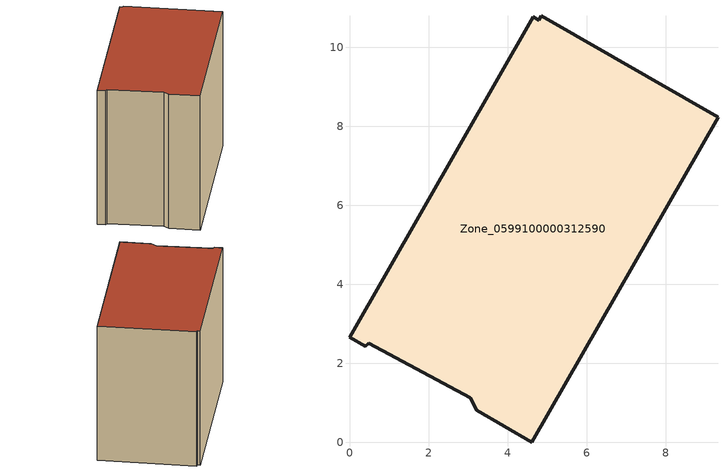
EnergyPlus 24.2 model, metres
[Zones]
Zone_0599100000312590
 floor ground (C_G): 3.06,1.12 0.49,2.51 0.4,2.42 0,2.65 4.65,10.77 4.79,10.69 4.85,10.79 9.33,8.22 4.62,0 3.22,0.8 z0
 wall outside (C_F): 4.62,0 9.33,8.22 4.85,10.79 4.79,10.69 4.65,10.77 0,2.65 0.4,2.42 0.49,2.51 3.06,1.12 3.22,0.8 4.62,0 z0:7.73
 roof outside (C_R): 0.49,2.51 3.06,1.12 3.22,0.8 4.62,0 9.33,8.22 4.85,10.79 4.79,10.69 4.65,10.77 0,2.65 0.4,2.42 z7.73
[BUILDING]
Pand.0599100000312590: North Axis=0; Terrain=City; Loads Convergence Tolerance Value=0.04; Temperature Convergence Tolerance Value=0.4; Solar Distribution=FullExterior; Maximum Number of Warmup Days=25; Minimum Number of Warmup Days=1
[Site:Location]
Rotterdam.The.Hague.AP_ZH_NLD Design_Conditions: Latitude=51.96; Longitude=4.45; Time Zone=1; Elevation=-4.5
[SITE:GROUNDTEMPERATURE:BUILDINGSURFACE]
18, 18, 18, 18, 18, 18, 18, 18, 18, 18, 18, 18
[MATERIAL] Thermal Absorptance=0.9; Solar Absorptance=0.7; Visible Absorptance=0.7
Name | Roughness | Thickness | Conductivity | Density | Specific Heat
G.TC.1975-1991 | MediumSmooth | 0.15 | 0.288461 | 540 | 1210
F.TC.1975-1991 | Rough | 0.3 | 0.230769 | 1920 | 840
R.TC.1975-1991 | MediumRough | 0.2 | 0.153846 | 1500 | 1000
[CONSTRUCTION]
C_G: G.TC.1975-1991
C_F: F.TC.1975-1991
C_R: R.TC.1975-1991
[ZONE]
Zone_0599100000312590: Type=1; Multiplier=1; Ceiling Height=Autocalculate; Volume=Autocalculate; Floor Area=autocalculate; Part of Total Floor Area=Yes
[ZONEINFILTRATION:DESIGNFLOWRATE]
Infil_Zone_0599100000312590: Zone or ZoneList or Space or SpaceList=Zone_0599100000312590; Schedule=AlwaysOn; Design Flow Rate Calculation Method=Flow/Area; Flow Rate per Floor Area=0.003; Constant Term Coefficient=1; Temperature Term Coefficient=0; Velocity Term Coefficient=0; Velocity Squared Term Coefficient=0
[HVACTEMPLATE:ZONE:IDEALLOADSAIRSYSTEM]
Zone_0599100000312590: Maximum Heating Supply Air Temperature=50; Minimum Cooling Supply Air Temperature=13; Maximum Heating Supply Air Humidity Ratio=0.0156; Minimum Cooling Supply Air Humidity Ratio=0.0077; Heating Limit=NoLimit; Cooling Limit=NoLimit; Dehumidification Control Type=ConstantSensibleHeatRatio; Cooling Sensible Heat Ratio=0.7; Dehumidification Setpoint=60; Humidification Control Type=None; Humidification Setpoint=30; Outdoor Air Method=None; Outdoor Air Flow Rate per Person=0.00944; Outdoor Air Flow Rate per Zone Floor Area=0; Outdoor Air Flow Rate per Zone=0; Demand Controlled Ventilation Type=None; Outdoor Air Economizer Type=NoEconomizer; Heat Recovery Type=None; Sensible Heat Recovery Effectiveness=0.7; Latent Heat Recovery Effectiveness=0.65
[ZONECONTROL:THERMOSTAT]
ThermostatControl_Zone_0599100000312590: Zone or ZoneList=Zone_0599100000312590; Control Type Schedule=DualSetpointControlType; Control 1=Thermostat_Zone_0599100000312590; Temperature Difference Between Cutout And Setpoint=0
[THERMOSTATSETPOINT:DUALSETPOINT]
Thermostat_Zone_0599100000312590: Heating Setpoint Temperature Schedule=HeatingSetpoint_Zone_0599100000312590; Cooling Setpoint Temperature Schedule=CoolingSetpoint_Zone_0599100000312590
[SCHEDULE:COMPACT]
HeatingSetpoint_Zone_0599100000312590: Through: 12/31, For: AllDays, Until: 24:00, 21
CoolingSetpoint_Zone_0599100000312590: Through: 12/31, For: AllDays, Until: 24:00, 24
DualSetpointControlType: Through: 12/31, For: AllDays, Until: 24:00, 4
AlwaysOn: Through: 12/31, For: AllDays, Until: 24:00, 1
